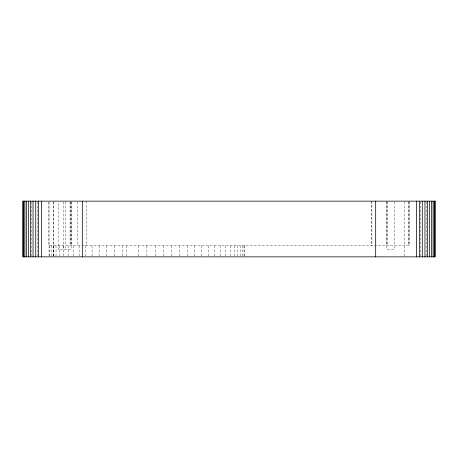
<?xml version="1.0" encoding="UTF-8"?>
<svg xmlns="http://www.w3.org/2000/svg" width="458" height="458" viewBox="0 0 458 458"><rect width="100%" height="100%" fill="white"/><g stroke="black" fill="none" stroke-linecap="round" stroke-linejoin="round"><path stroke-width="0.34" stroke-dasharray="2.29 1.72" d="M426.507 201.864L426.507 256.852M420.244 201.864L420.244 256.852M409.103 201.858L409.103 245.711L48.897 245.711L48.897 201.858M409.005 201.148L409.005 245.711M408.725 201.858L408.725 245.711M404.328 201.864L404.328 256.852M394.252 201.858L394.252 249.427L386.827 249.427L386.827 201.858M387.205 201.858L387.205 245.711M386.924 201.148L386.924 245.711M371.913 201.148L371.913 245.711M371.598 201.148L371.598 245.711M244.738 245.711L244.738 256.154M244.034 245.711L244.034 256.154M242.626 245.711L242.626 256.154M240.53 245.711L240.53 256.154M237.765 245.711L237.765 256.154M234.341 245.711L234.341 256.154M230.282 245.711L230.282 256.154M225.628 245.711L225.628 256.154M220.407 245.711L220.407 256.154M214.653 245.711L214.653 256.154M208.419 245.711L208.419 256.154M201.732 245.711L201.732 256.154M194.656 245.711L194.656 256.154M187.23 245.711L187.23 256.154M179.519 245.711L179.519 256.154M171.573 245.711L171.573 256.154M163.443 245.711L163.443 256.154M155.199 245.711L155.199 256.154M146.892 245.711L146.892 256.154M138.591 245.711L138.591 256.154M126.774 245.711L126.774 256.154M122.217 245.711L122.217 256.154M114.271 245.711L114.271 256.154M106.559 245.711L106.559 256.154M99.134 245.711L99.134 256.154M92.058 245.711L92.058 256.154M86.402 201.148L86.402 245.711M85.371 245.711L85.371 256.154M79.131 245.711L79.131 256.154M77.265 201.858L77.265 245.711M73.383 245.711L73.383 256.154M71.173 201.858L71.173 245.711M71.076 201.858L71.145 249.427L58.177 249.427L58.177 201.858M70.795 201.858L70.795 245.711M70.063 201.858L70.063 245.711M68.156 245.711L68.156 256.154M65.603 201.858L65.603 249.427M63.782 201.858L63.782 249.427M63.502 245.711L63.502 256.154M59.448 245.711L59.448 256.154M56.025 245.711L56.025 256.154M53.723 201.864L53.723 256.137M53.626 201.864L53.626 256.852M53.254 245.711L53.254 256.154M51.164 245.711L51.164 256.154M49.756 245.711L49.756 256.154M49.052 256.154L48.995 201.858M37.756 201.864L37.756 256.137M31.539 201.864L31.533 256.852"/><path stroke-width="0.69" d="M434.871 201.148L434.871 256.852M434.19 201.148L434.19 256.852M433.079 201.148L433.079 256.852M431.556 201.148L431.556 256.852M429.661 201.148L429.661 256.852M427.446 201.148L427.446 256.852M424.961 201.148L424.961 256.852M422.27 201.148L422.27 256.852M419.436 201.148L419.436 256.852M416.534 201.148L416.534 256.852M375.686 201.148L375.686 256.852M82.314 201.148L82.314 256.852M41.466 201.148L41.466 256.852M38.564 201.148L38.564 256.852M35.73 201.148L35.73 256.852M33.039 201.148L33.039 256.852M30.554 201.148L30.554 256.852M28.339 201.148L28.339 256.852M26.444 201.148L26.444 256.852M24.921 201.148L24.921 256.852M23.81 201.148L23.81 256.852M23.129 201.148L23.129 256.852M435.1 201.148L22.9 201.148L22.9 256.852L435.1 256.852L435.1 201.148"/></g></svg>
